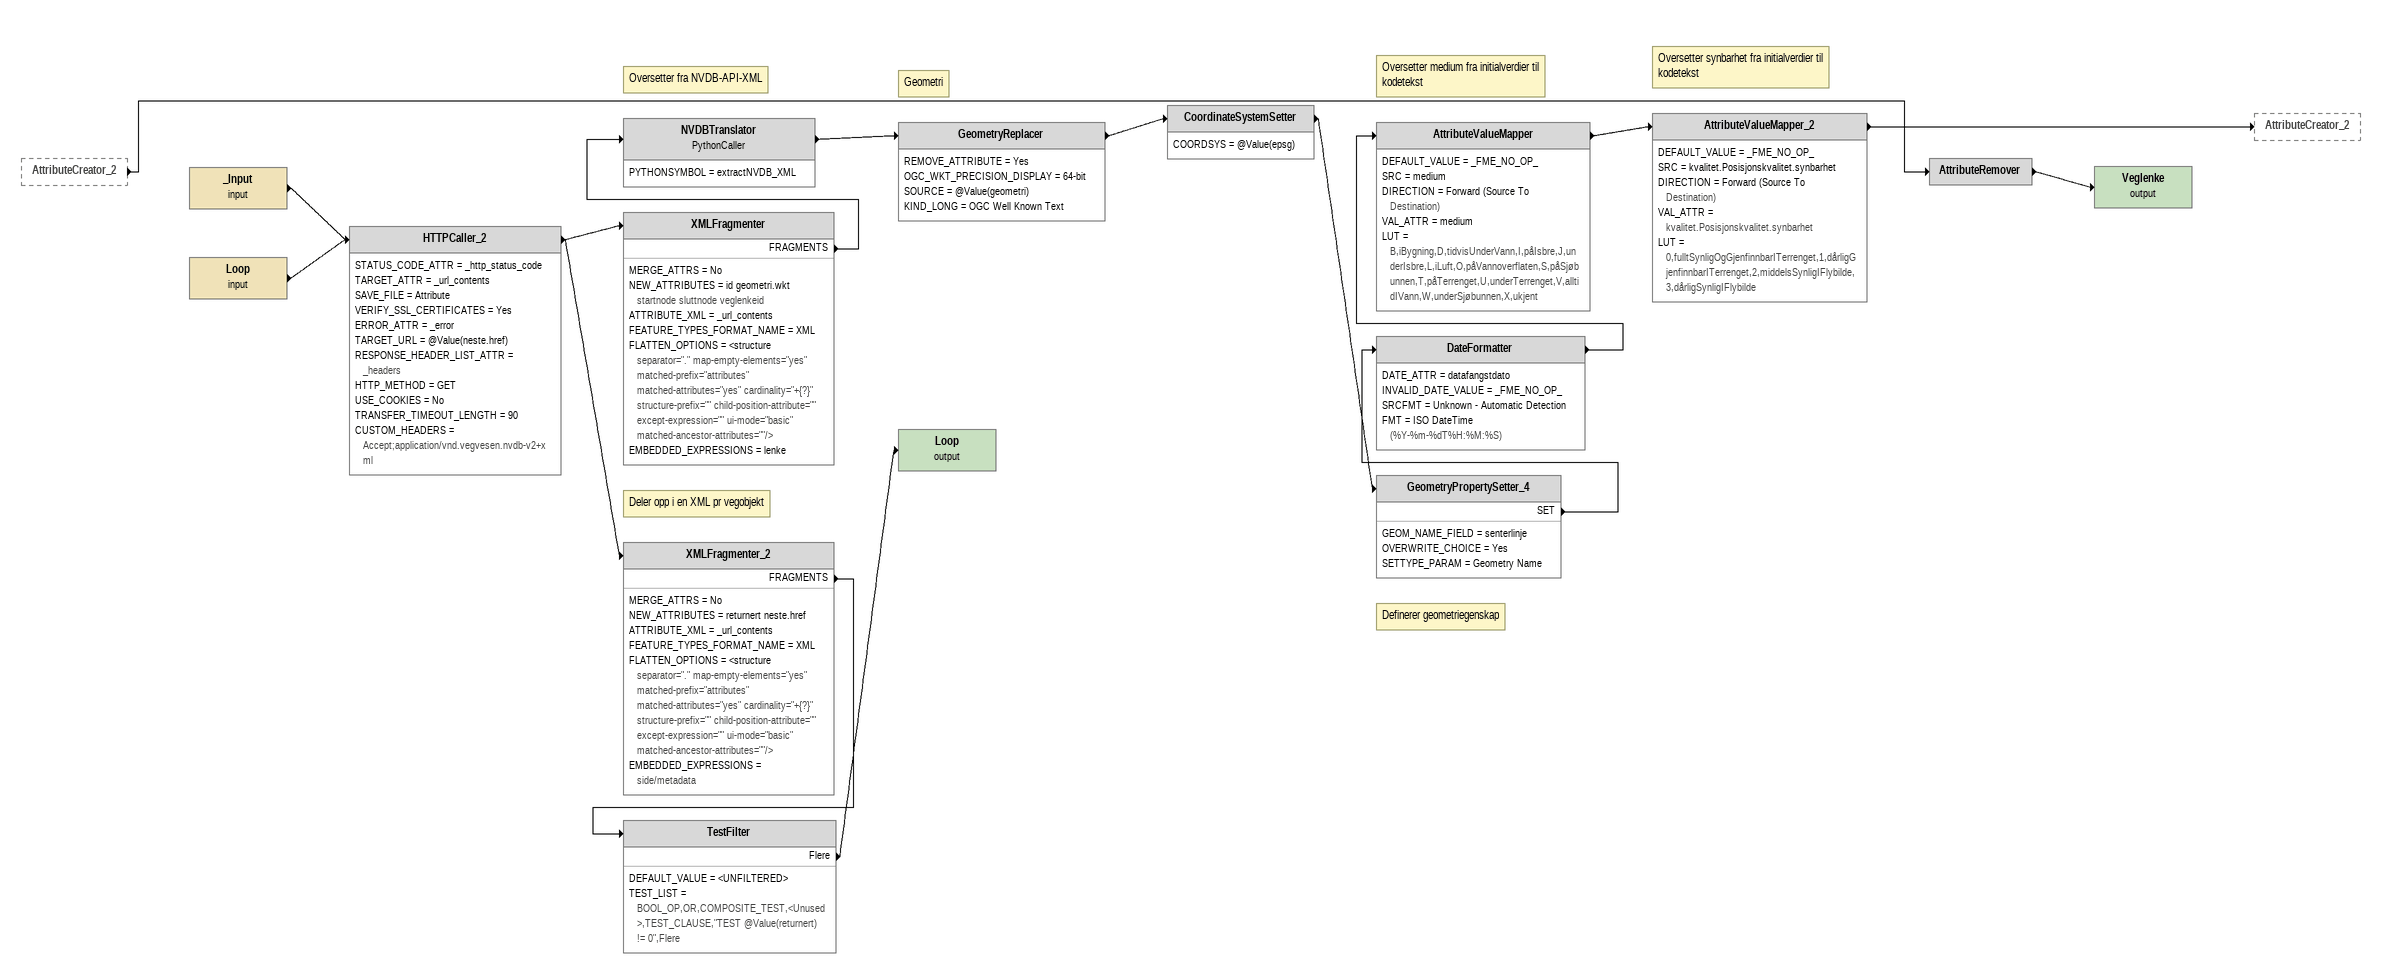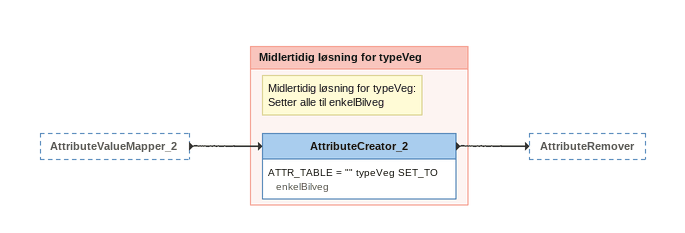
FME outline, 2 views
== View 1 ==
AttributeCreator_2 [outside]
    -> AttributeRemover
_Input (input)
    -> HTTPCaller_2
Loop (input)
    -> HTTPCaller_2
HTTPCaller_2
    STATUS_CODE_ATTR = _http_status_code
    TARGET_ATTR = _url_contents
    SAVE_FILE = Attribute
    VERIFY_SSL_CERTIFICATES = Yes
    ERROR_ATTR = _error
    TARGET_URL = @Value(neste.href)
    RESPONSE_HEADER_LIST_ATTR = _headers
    HTTP_METHOD = GET
    USE_COOKIES = No
    TRANSFER_TIMEOUT_LENGTH = 90
    CUSTOM_HEADERS = Accept;application/vnd.vegvesen.nvdb-v2+xml
    -> XMLFragmenter_2
    -> XMLFragmenter
Note: Deler opp i en XML pr vegobjekt
XMLFragmenter
    MERGE_ATTRS = No
    NEW_ATTRIBUTES = id geometri.wkt startnode sluttnode veglenkeid
    ATTRIBUTE_XML = _url_contents
    FEATURE_TYPES_FORMAT_NAME = XML
    FLATTEN_OPTIONS = <structure separator="." map-empty-elements="yes" matched-prefix="attributes" matched-attributes="yes" cardinality="+{?}" structure-prefix="" child-position-attribute="" except-expression="" ui-mode="basic" matched-ancestor-attributes=""/>
    EMBEDDED_EXPRESSIONS = lenke
    FRAGMENTS -> NVDBTranslator
Note: Oversetter fra NVDB-API-XML
NVDBTranslator: PythonCaller
    PYTHONSYMBOL = extractNVDB_XML
    -> GeometryReplacer
Note: Geometri
GeometryReplacer
    REMOVE_ATTRIBUTE = Yes
    OGC_WKT_PRECISION_DISPLAY = 64-bit
    SOURCE = @Value(geometri)
    KIND_LONG = OGC Well Known Text
    -> CoordinateSystemSetter
CoordinateSystemSetter
    COORDSYS = @Value(epsg)
    -> GeometryPropertySetter_4
Note: Definerer geometriegenskap
GeometryPropertySetter_4
    GEOM_NAME_FIELD = senterlinje
    OVERWRITE_CHOICE = Yes
    SETTYPE_PARAM = Geometry Name
    SET -> DateFormatter
DateFormatter
    DATE_ATTR = datafangstdato
    INVALID_DATE_VALUE = _FME_NO_OP_
    SRCFMT = Unknown - Automatic Detection
    FMT = ISO DateTime (%Y-%m-%dT%H:%M:%S)
    -> AttributeValueMapper
Note: Oversetter medium fra initialverdier til kodetekst
AttributeValueMapper
    DEFAULT_VALUE = _FME_NO_OP_
    SRC = medium
    DIRECTION = Forward (Source To Destination)
    VAL_ATTR = medium
    LUT = B,iBygning,D,tidvisUnderVann,I,påIsbre,J,underIsbre,L,iLuft,O,påVannoverflaten,S,påSjøbunnen,T,påTerrenget,U,underTerrenget,V,alltidIVann,W,underSjøbunnen,X,ukjent
    -> AttributeValueMapper_2
Note: Oversetter synbarhet fra initialverdier til kodetekst
AttributeValueMapper_2
    DEFAULT_VALUE = _FME_NO_OP_
    SRC = kvalitet.Posisjonskvalitet.synbarhet
    DIRECTION = Forward (Source To Destination)
    VAL_ATTR = kvalitet.Posisjonskvalitet.synbarhet
    LUT = 0,fulltSynligOgGjenfinnbarITerrenget,1,dårligGjenfinnbarITerrenget,2,middelsSynligIFlybilde,3,dårligSynligIFlybilde
    -> AttributeCreator_2
AttributeRemover
    -> Veglenke (output)
Veglenke (output)
XMLFragmenter_2
    MERGE_ATTRS = No
    NEW_ATTRIBUTES = returnert neste.href
    ATTRIBUTE_XML = _url_contents
    FEATURE_TYPES_FORMAT_NAME = XML
    FLATTEN_OPTIONS = <structure separator="." map-empty-elements="yes" matched-prefix="attributes" matched-attributes="yes" cardinality="+{?}" structure-prefix="" child-position-attribute="" except-expression="" ui-mode="basic" matched-ancestor-attributes=""/>
    EMBEDDED_EXPRESSIONS = side/metadata
    FRAGMENTS -> TestFilter
TestFilter
    DEFAULT_VALUE = <UNFILTERED>
    TEST_LIST = BOOL_OP,OR,COMPOSITE_TEST,<Unused>,TEST_CLAUSE,"TEST @Value(returnert) != 0",Flere
    Flere -> Loop (output)
Loop (output)

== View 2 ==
AttributeValueMapper_2 [outside]
    -> AttributeCreator_2

Bookmark: Midlertidig løsning for typeVeg
Note: Midlertidig løsning for typeVeg: / Setter alle til enkelBilveg
AttributeCreator_2
    ATTR_TABLE = "" typeVeg SET_TO enkelBilveg
    -> AttributeRemover
